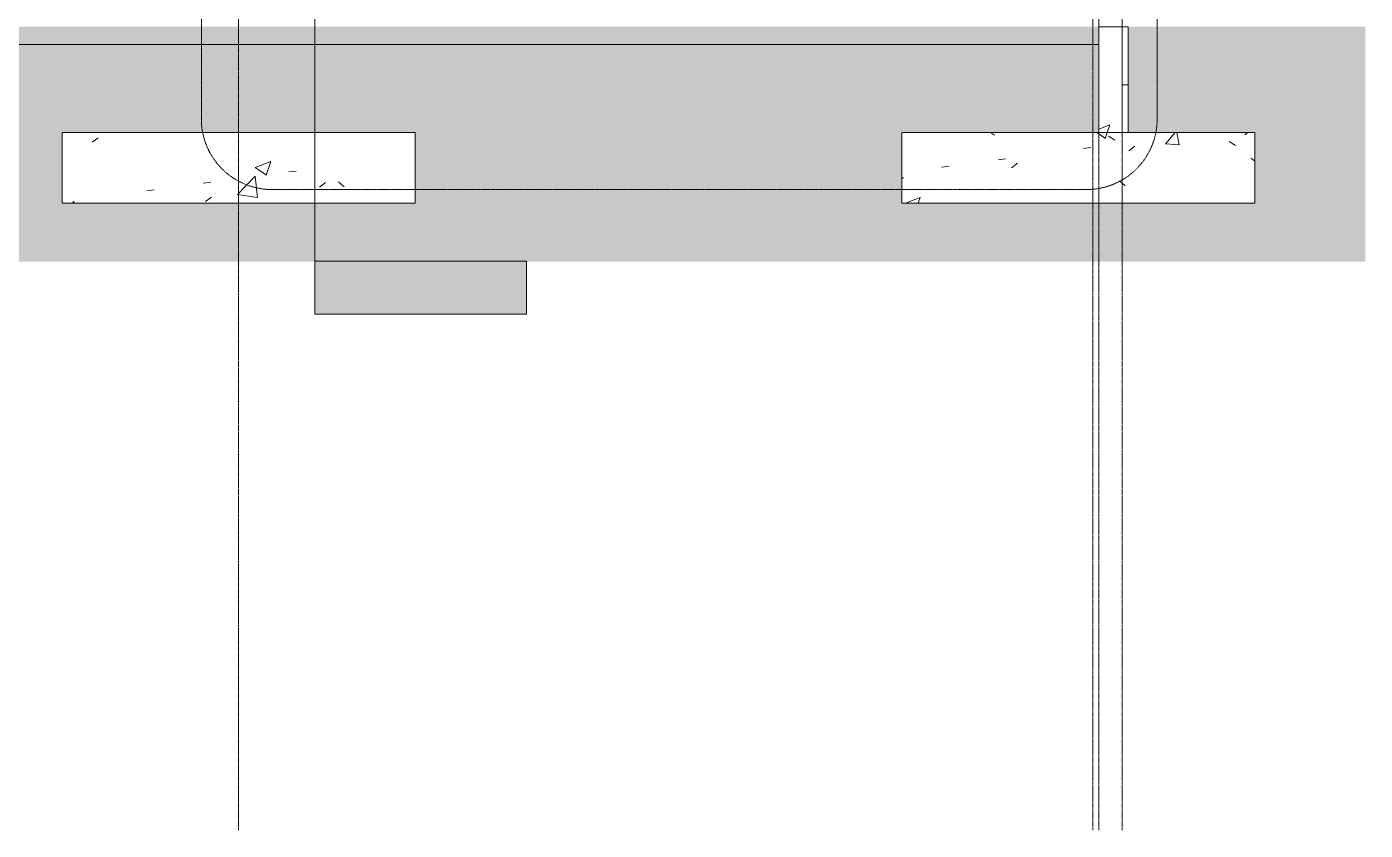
# Model space of a CAD drawing. Header units: inches. Extents: x 21386 to 98546, y -290 to 853.
# Drawn here: x 25908.9 to 26364, y -273.2 to 0 of the extents above; entities that cross this region are included whole.
import ezdxf

# ---------------------------------------------------------------- set-up
doc = ezdxf.new("R2010")
doc.units = ezdxf.units.IN
doc.header["$MEASUREMENT"] = 0
doc.linetypes.add('Dash Dot 3_16_', pattern=[0.3125, 0.1875, -0.0625, 0, -0.0625])
doc.linetypes.add('Grid Line 1_2_', pattern=[0.875, 0.5, -0.125, 0.125, -0.125])
for name, color, linetype, lineweight in [('A-ANNO-SYMB', 150, 'Continuous', 9), ('A-FLOR', 192, 'Continuous', 13), ('A-FLOR-PATT', 8, 'Continuous', 25), ('A-WALL-PATT', 111, 'Continuous', 25), ('C-TOPO', 7, 'Continuous', 13), ('G-ANNO-SYMB', 111, 'Continuous', 9), ('L-SITE-WALL', 31, 'Continuous', 13), ('S-FNDN', 32, 'Continuous', 13), ('S-GRID', 1, 'Continuous', 9)]:
    doc.layers.add(name, color=color, linetype=linetype, lineweight=lineweight)
pattern_1 = [(50, (22097.104, 100.19), (55.0854, -4.81984), [5.76, -63.36]), (355, (22097.104, 100.19), (-10.6557, 57.7685), [4.608, -50.688]), (100.451, (22101.695, 99.787), (44.4295, 52.94866), [4.895, -53.848]), (46.184, (22097.104, 115.55), (81.9644, -12.7121), [8.64, -95.04]), (96.636, (22103.935, 114.49), (71.7815, 74.8124), [7.343, -80.772]), (351.184, (22097.1, 115.55), (71.782, 74.8124), [6.912, -76.032]), (21, (22104.784, 111.71), (45.84207, -30.92146), [5.76, -63.36]), (326, (22104.784, 111.71), (18.6871, 55.6915), [4.608, -50.688]), (71.451, (22108.605, 109.13), (64.5289, 24.7701), [4.895, -53.848]), (37.5, (22097.104, 100.189), (0.933895, 25.56682), [2.534, -47.539, 2.534, -48.922, -50.88]), (37.5, (22097.104, 100.189), (0.933895, 25.56682), [-101.53, 2.534, -48.346]), (7.5, (22097.104, 100.19), (20.20404, 30.2913), [2.534, -26.803, 2.534, -46.387, -19.392]), (7.5, (22097.104, 100.19), (20.20404, 30.2913), [-78.259, 2.534, -16.858]), (327.5, (22079.978, 100.19), (40.99778, -1.7324), [2.534, -16.666, 2.534, -57.37, -79.488]), (327.5, (22079.978, 100.19), (40.99778, -1.7324), [-79.104, 2.534, -76.954]), (317.5, (22072.298, 100.19), (44.78888, 7.68784), [2.534, -22.426, 2.534, -37.248, -56.448]), (317.5, (22072.298, 100.19), (44.78888, 7.68784), [-64.742, 2.534, -53.914])]

# ---------------------------------------------------------------- blocks, each defined once
blk = doc.blocks.new('Struct_Xcel_Sports Complex_rvt-1-Building Section - East_West looking North')
at = {"layer": 'A-FLOR-PATT', "lineweight": 9}
h = blk.add_hatch(dxfattribs=at)
h.set_pattern_fill('FP_15', color=256, style=0, pattern_type=2)
h.set_pattern_definition(pattern_1)
h.paths.add_polyline_path([(22772.64, -6), (26273.39, -6), (26273.39, 0), (22772.64, 0), (22772.64, -1.69)], flags=0)
at = {"layer": 'A-WALL-PATT', "lineweight": 9}
h = blk.add_hatch(dxfattribs=at)
h.set_pattern_fill('FP_15', color=8, style=0, pattern_type=2)
h.set_pattern_definition(pattern_1)
h.paths.add_polyline_path([(26281.39, -36), (26281.39, 0), (26273.39, 0), (26273.39, -36)], flags=0)
at = {"layer": 'S-FNDN', "lineweight": 9}
h = blk.add_hatch(dxfattribs=at)
h.set_pattern_fill('FP_15', color=8, style=0, pattern_type=2)
h.set_pattern_definition(pattern_1)
h.paths.add_polyline_path([(26040.89, -60), (26040.89, -36), (25920.89, -36), (25920.89, -60)], flags=0)
h = blk.add_hatch(dxfattribs=at)
h.set_pattern_fill('FP_15', color=8, style=0, pattern_type=2)
h.set_pattern_definition(pattern_1)
h.paths.add_polyline_path([(26326.39, -60), (26326.39, -36), (26206.39, -36), (26206.39, -60), (26293.8, -60)], flags=0)
at = {"layer": 'A-FLOR', "color": 7}
for p, q in [((26273.39, 0), (26273.39, -6)), ((26273.39, -6), (22772.64, -6))]:
    blk.add_line(p, q, dxfattribs=at)
at = {"layer": 'L-SITE-WALL', "color": 7}
for p, q in [((26273.39, -36), (26273.39, 0)), ((26273.39, 0), (26281.39, 0)), ((26281.39, 0), (26281.39, -36)), ((26273.39, -36), (26281.39, -36))]:
    blk.add_line(p, q, dxfattribs=at)
at = {"layer": 'S-FNDN', "color": 7}
for p, q in [((25920.89, -36), (26040.89, -36)), ((25920.89, -36), (25920.89, -60)), ((26040.89, -36), (26040.89, -60)), ((26206.39, -36), (26326.39, -36)), ((26206.39, -36), (26206.39, -60)), ((26326.39, -36), (26326.39, -60)), ((26040.89, -60), (25920.89, -60)), ((26326.39, -60), (26206.39, -60))]:
    blk.add_line(p, q, dxfattribs=at)
blk = doc.blocks.new('Section - 3_32_ x 3_8_-18514-Building Section - East_West looking North')
at = {"layer": 'G-ANNO-SYMB'}
blk.add_hatch(color=256, dxfattribs=at).paths.add_polyline_path([(22946.16, -79.66), (22874.16, -79.66), (22874.16, -97.66), (22946.16, -97.66)], flags=0)
for p, q in [((22874.16, -97.66), (22874.16, -79.66)), ((22874.16, -79.66), (22946.16, -79.66)), ((22946.16, -79.66), (22946.16, -97.66)), ((22946.16, -97.66), (22874.16, -97.66))]:
    blk.add_line(p, q, dxfattribs=at)

msp = doc.modelspace()

# ---------------------------------------------------------------- hatches: boundary and pattern name
at = {"layer": 'A-WALL-PATT', "lineweight": 9}
h = msp.add_hatch(dxfattribs=at)
h.set_pattern_fill('FP_6', color=8, style=0, pattern_type=2)
h.set_pattern_definition([(0, (22097.104, 100.19), (0, 24), []), (90, (22097.104, 100.19), (-24, 1e-15), [])])
h.paths.add_polyline_path([(26283.39, -36), (26283.39, 0), (26281.39, 0), (26281.39, -36)], flags=0)
at = {"layer": 'C-TOPO', "lineweight": 9}
h = msp.add_hatch(dxfattribs=at)
h.set_pattern_fill('FP_2', color=8, style=0, pattern_type=2)
h.set_pattern_definition([(0, (22097.104, 100.19), (48, 48), [48, -48]), (0, (22097.104, 118.19), (48, 48), [48, -48]), (0, (22097.104, 136.19), (48, 48), [48, -48]), (90, (22103.104, 142.19), (-48, 48), [48, -48]), (90, (22121.104, 142.19), (-48, 48), [48, -48]), (90, (22139.104, 142.19), (-48, 48), [48, -48])])
h.paths.add_polyline_path([(24533.34, -79.81), (26363.98, -79.81), (26363.98, 0), (26283.39, 0), (26283.39, -36), (26326.39, -36), (26326.39, -60), (26206.39, -60), (26206.39, -36), (26273.39, -36), (26273.39, -6), (22772.64, -6), (22772.64, -36), (22837.39, -36), (22837.39, -60), (22772.64, -60), (22772.64, -79.81), (24526.02, -79.81)], flags=0)
h.paths.add_polyline_path([(23724.89, -60), (23604.89, -60), (23604.89, -36), (23724.89, -36)], flags=0)
h.paths.add_polyline_path([(25052.39, -60), (25052.39, -36), (25172.39, -36), (25172.39, -60)], flags=0)
h.paths.add_polyline_path([(23894.39, -60), (23894.39, -36), (24014.39, -36), (24014.39, -60), (23978.31, -60)], flags=0)
h.paths.add_polyline_path([(25341.89, -60), (25341.89, -36), (25461.89, -36), (25461.89, -60)], flags=0)
h.paths.add_polyline_path([(23315.39, -60), (23315.39, -36), (23435.39, -36), (23435.39, -60), (23324.21, -60)], flags=0)
h.paths.add_polyline_path([(25631.39, -60), (25631.39, -36), (25751.39, -36), (25751.39, -60)], flags=0)
h.paths.add_polyline_path([(24882.89, -60), (24762.89, -60), (24762.89, -36), (24882.89, -36)], flags=0)
h.paths.add_polyline_path([(25920.89, -60), (25920.89, -36), (26040.89, -36), (26040.89, -60)], flags=0)
h.paths.add_polyline_path([(24183.89, -60), (24183.89, -36), (24303.89, -36), (24303.89, -60)], flags=0)
h.paths.add_polyline_path([(24568.31, -60), (24473.39, -60), (24473.39, -36), (24593.39, -36), (24593.39, -60)], flags=0)
h.paths.add_polyline_path([(23135.45, -60), (23025.89, -60), (23025.89, -36), (23145.89, -36), (23145.89, -60)], flags=0)

# ---------------------------------------------------------------- linework, layer by layer
at = {"layer": 'A-ANNO-SYMB', "linetype": 'Dash Dot 3_16_'}
for p, q in [((25968.24, 397.79), (25968.24, -31.34)), ((26293.24, -31.34), (26293.24, 397.79)), ((25992.24, -55.34), (26269.24, -55.34))]:
    msp.add_line(p, q, dxfattribs=at)
for centre, start, end in [((25992.24, -31.34), 180, 270), ((26269.24, -31.34), 270, 0)]:
    msp.add_arc(centre, 24, start, end, dxfattribs=at)
at = {"layer": 'G-ANNO-SYMB'}
msp.add_line((26006.82, 545.16), (26006.82, -79.66), dxfattribs=at)
at = {"layer": 'L-SITE-WALL', "color": 7}
for p, q in [((26281.39, -36), (26281.39, 0)), ((26281.39, 0), (26283.39, 0)), ((26283.39, 0), (26283.39, -36)), ((26281.39, -36), (26283.39, -36))]:
    msp.add_line(p, q, dxfattribs=at)
at = {"layer": 'S-GRID', "linetype": 'Grid Line 1_2_'}
for p, q in [((25980.89, -273.16), (25980.89, 671.89)), ((25980.89, -273.16), (25980.89, 671.89)), ((26271.39, -273.16), (26271.39, 671.89)), ((26273.39, -273.16), (26273.39, 671.89)), ((26281.39, -273.16), (26281.39, 671.89)), ((26281.39, -273.16), (26281.39, 671.89))]:
    msp.add_line(p, q, dxfattribs=at)

# ---------------------------------------------------------------- block references
at = {"lineweight": 5}
msp.add_blockref('Struct_Xcel_Sports Complex_rvt-1-Building Section - East_West looking North', (0, 0), dxfattribs=at)
at = {"layer": 'G-ANNO-SYMB'}
msp.add_blockref('Section - 3_32_ x 3_8_-18514-Building Section - East_West looking North', (3132.66, 0), dxfattribs=at)

doc.saveas('drawing.dxf')
